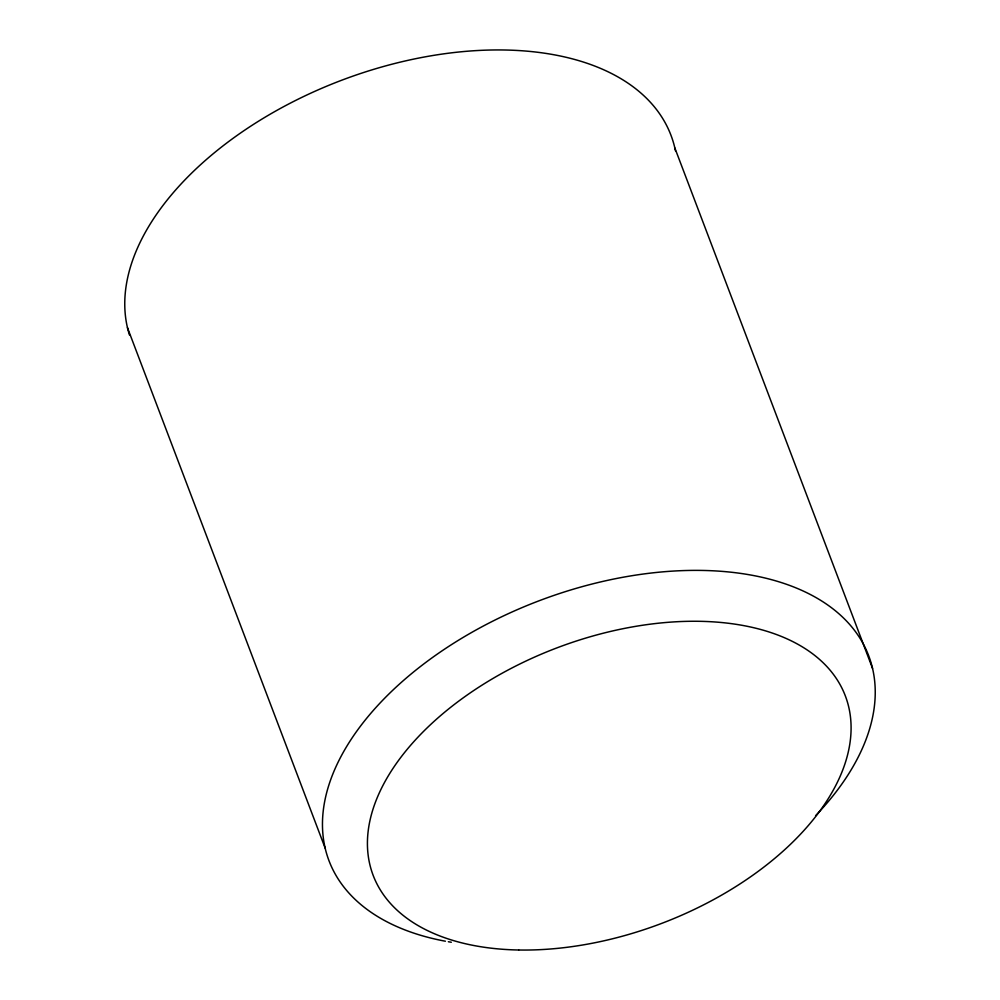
<?xml version="1.0" encoding="UTF-8"?>
<svg xmlns="http://www.w3.org/2000/svg" width="1000" height="1000" viewBox="0 0 1000 1000"><rect width="100%" height="100%" fill="white"/><g stroke="black" fill="none" stroke-linecap="round" stroke-linejoin="round"><path stroke-width="1.5" d="M674.85 148L872.55 668.425M127.45 327.663L325.15 848.088M445.387 941.213A288.65 168.438 -20.8 0 1 373.188 710.575A288.65 168.438 -20.8 0 1 764.45 577.875A288.65 168.438 -20.8 0 1 815.588 815.662M451.325 942.25A288.65 168.438 -20.8 0 1 448.35 941.737M129.45 334.963A288.65 168.438 -20.8 0 1 358.925 74.062A288.65 168.438 -20.8 0 1 675.475 150.863M518.65 950A252.575 147.387 -20.8 0 0 848.737 707.05A252.575 147.387 -20.8 0 0 460.363 699.912A252.575 147.387 -20.8 0 0 518.65 950"/></g></svg>
